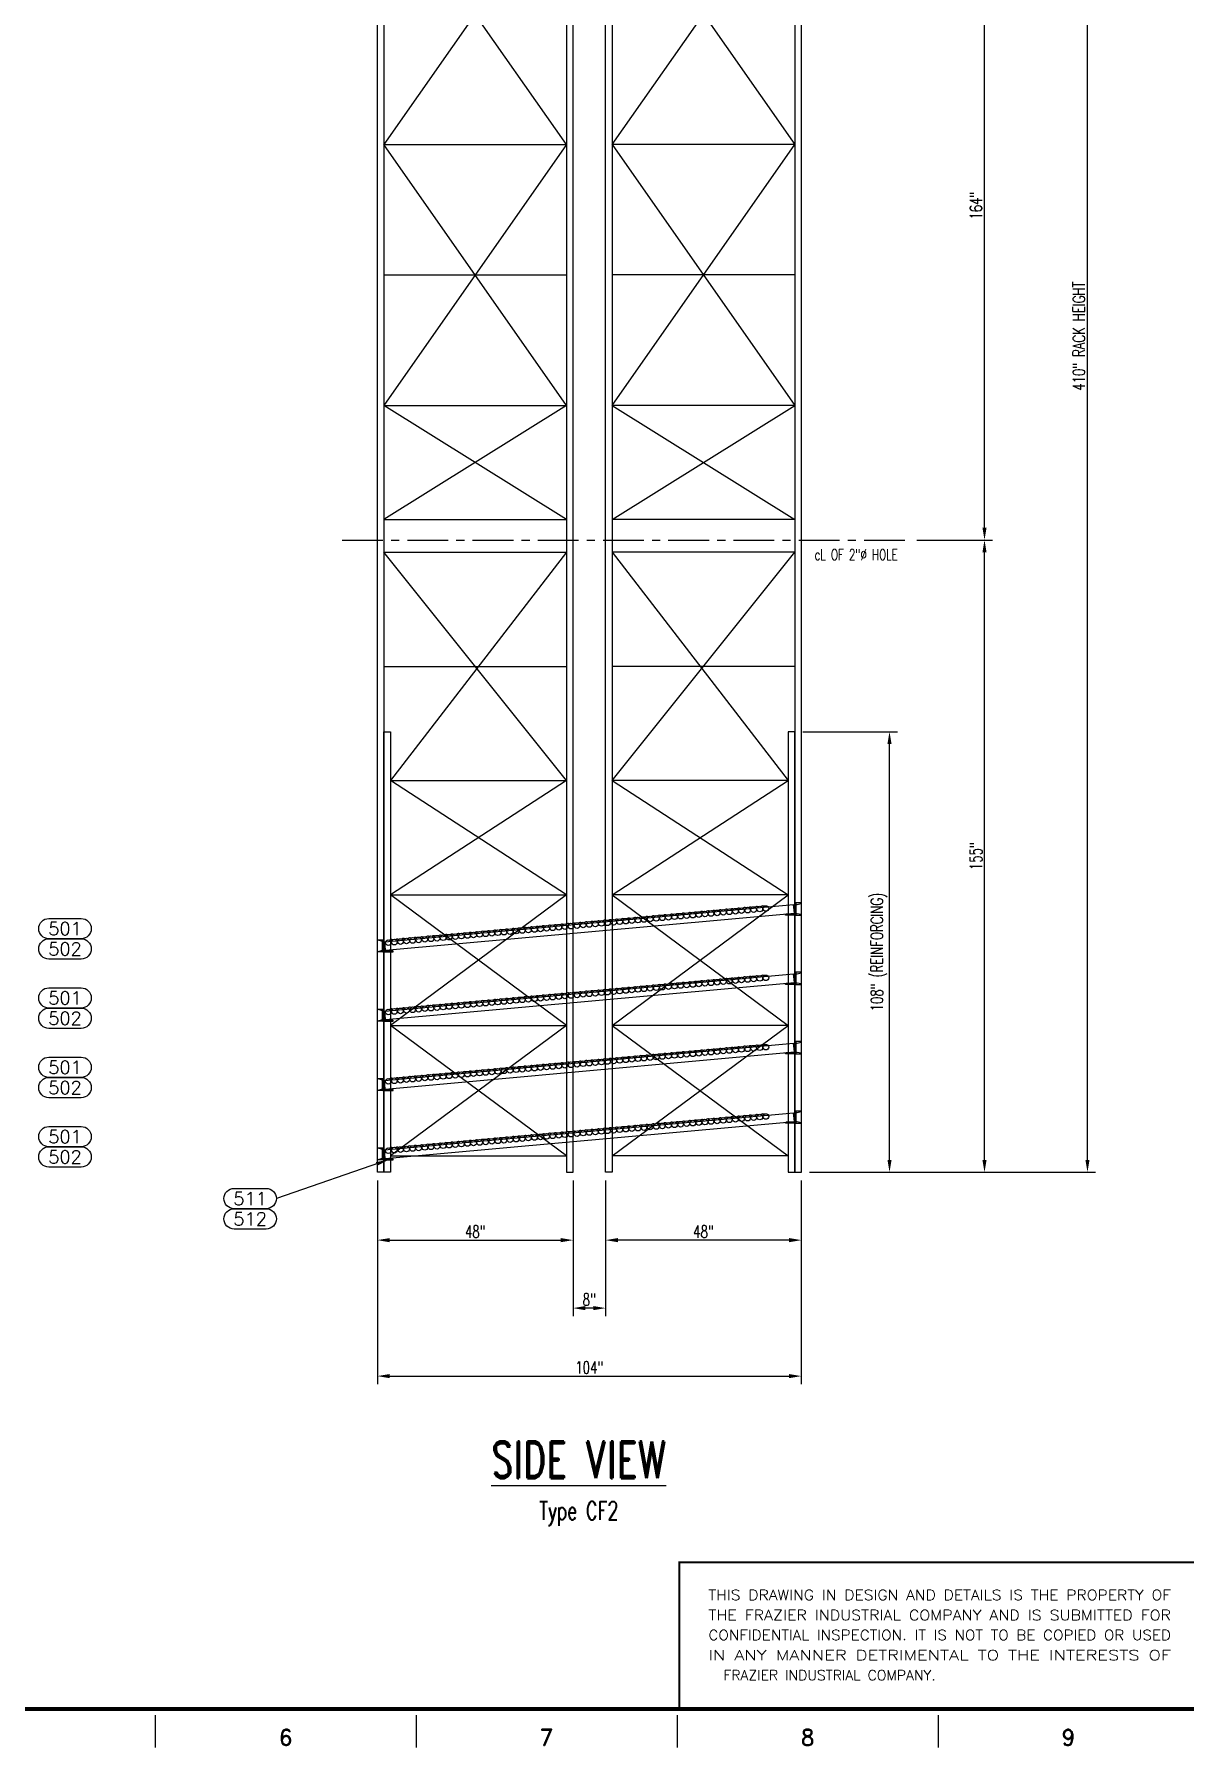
# Model space of a CAD drawing. Extents: x -805 to 239, y -158 to 536.
# Drawn here: x -504.5 to -222.3, y -141.1 to 279 of the extents above; entities that cross this region are included whole.
import ezdxf
from ezdxf.enums import TextEntityAlignment as Align

# ---------------------------------------------------------------- set-up
doc = ezdxf.new("R2010")
doc.units = 0
doc.header["$LTSCALE"] = 8
doc.header["$MEASUREMENT"] = 0
doc.linetypes.add('CENTER', pattern=[2, 1.25, -0.25, 0.25, -0.25])
doc.linetypes.add('HIDDEN2', pattern=[0.1875, 0.125, -0.0625])
doc.layers.get('0').update_dxf_attribs({"linetype": 'CONTINUOUS'})
doc.layers.get('DEFPOINTS').update_dxf_attribs({"linetype": 'CONTINUOUS'})
for name, color, linetype in [('BORD', 15, 'CONTINUOUS'), ('CENTERL', 135, 'CENTER'), ('DIM01', 2, 'CONTINUOUS'), ('FDIM', 2, 'CONTINUOUS'), ('OBJGREEN', 3, 'CONTINUOUS'), ('RACKDIM', 7, 'CONTINUOUS'), ('RACKLABEL', 7, 'CONTINUOUS'), ('RACKLOAD', 254, 'HIDDEN2'), ('RACKSHELF', 20, 'CONTINUOUS'), ('TEXTL', 3, 'CONTINUOUS')]:
    doc.layers.add(name, color=color, linetype=linetype)
doc.styles.add('2thirds', font='romans.shx', dxfattribs={"width": 0.7})
doc.styles.add('DCMARCH', font='stylu.ttf', dxfattribs={"width": 0.75, "oblique": 15})
doc.styles.add('ROMAND', font='ROMAND')
doc.styles.add('Romans', font='romans.shx')
doc.styles.add('SIMPLEX', font='SIMPLEX')
doc.styles.add('TXT06', font='ROMAND', dxfattribs={"bigfont": 'SPECIAL'})
doc.dimstyles.new('2tfrac16', dxfattribs={"dimscale": 32, "dimtxt": 0.0938, "dimasz": 0.0938, "dimexe": 0.0625, "dimexo": 0.0625, "dimgap": 0.01, "dimtad": 1, "dimdec": 4, "dimzin": 1, "dimdsep": 46, "dimlunit": 5, "dimtxsty": '2thirds', "dimcen": 0.0625, "dimclrd": 256, "dimclre": 256, "dimclrt": 256, "dimadec": 0, "dimazin": 0, "dimtfac": 0.75, "dimtdec": 4, "dimtmove": 0, "dimatfit": 0, "dimfxl": 0, "dimtvp": 0.75, "dimfrac": 2, "dimtolj": 1, "dimtzin": 0, "dimarcsym": 0})
doc.dimstyles.new('RSARCH32$2', dxfattribs={"dimscale": 32, "dimtxt": 0.0938, "dimasz": 0.0938, "dimexe": 0.0625, "dimexo": 0.0625, "dimgap": 0.01, "dimtad": 0, "dimtih": 1, "dimtoh": 1, "dimdec": 0, "dimzin": 1, "dimdsep": 46, "dimlunit": 4, "dimtxsty": 'Romans', "dimcen": 0.0625, "dimclrd": 256, "dimclre": 256, "dimclrt": 256, "dimadec": 0, "dimazin": 0, "dimtfac": 0.75, "dimtdec": 4, "dimtmove": 0, "dimatfit": 0, "dimfxl": 0, "dimtvp": 0.75, "dimfrac": 2, "dimtolj": 1, "dimtzin": 0, "dimarcsym": 0})

# ---------------------------------------------------------------- blocks, each defined once
blk = doc.blocks.new('sbord_d')
at = {"layer": 'BORD'}
for p, q in [((10, -0.062), (10, -0.312)), ((12, -0.062), (12, -0.312)), ((14, -0.062), (14, -0.312)), ((16, -0.062), (16, -0.312))]:
    blk.add_line(p, q, dxfattribs=at)
at = {"layer": 'BORD', "const_width": 0.0313}
blk.add_lwpolyline([(-0.016, -0.016), (32.016, -0.016), (32.016, 20.016), (-0.016, 20.016)], close=True, dxfattribs=at)
at = {"layer": 'BORD', "const_width": 0.0156}
blk.add_lwpolyline([(18.016, 1.109), (14.016, 1.109), (14.016, -0.016)], dxfattribs=at)
at = {"layer": 'BORD', "style": 'SIMPLEX'}
for s, width, p, p2 in [('THIS DRAWING IN DESIGN AND DETAILS IS THE PROPERTY OF', 0.958828, (14.24, 0.819), (17.786, 0.819)), ('THE FRAZIER INDUSTRIAL COMPANY AND IS SUBMITTED FOR', 0.982552, (14.24, 0.665), (17.786, 0.665)), ('CONFIDENTIAL INSPECTION. IT IS NOT TO BE COPIED OR USED', 0.947391, (14.24, 0.512), (17.786, 0.512)), ('IN ANY MANNER DETRIMENTAL TO THE INTERESTS OF', 1.101821, (14.24, 0.358), (17.786, 0.358))]:
    blk.add_text(s, height=0.07812, dxfattribs=dict(at, width=width)).set_placement(p, p2, align=Align.FIT)
blk.add_text('FRAZIER INDUSTRIAL COMPANY.', height=0.07812, dxfattribs=at).set_placement((15.169, 0.204), align=Align.CENTER)
at = {"layer": 'BORD', "style": 'ROMAND'}
for s, p in [('6', (11, -0.234)), ('7', (13, -0.234)), ('8', (15, -0.234)), ('9', (17, -0.234))]:
    blk.add_text(s, height=0.125, dxfattribs=at).set_placement(p, align=Align.MIDDLE)
at = {"layer": 'TEXTL', "flags": 8}
for tag, height, style, p in [('TITLE1', 0.156, 'SIMPLEX', (30.266, 2.776)), ('TITLE2', 0.156, 'SIMPLEX', (30.266, 2.443)), ('CHK', 0.0938, 'SIMPLEX', (29.828, 0.883)), ('APP', 0.0938, 'SIMPLEX', (30.703, 0.883)), ('JOB#', 0.125, 'ROMAND', (30.12, 0.133)), ('SHT', 0.125, 'ROMAND', (31.193, 0.133)), ('REV', 0.125, 'ROMAND', (31.789, 0.133))]:
    blk.add_attdef(tag, text='', height=height, dxfattribs=dict(at, style=style)).set_placement(p, align=Align.MIDDLE)
at = {"layer": 'TEXTL', "style": 'SIMPLEX', "flags": 8}
for tag, height, p in [('CUSTOMER', 0.156, (30.266, 1.697)), ('LOCATION', 0.125, (30.266, 1.364)), ('REVC', 0.0781, (20.259, 0.945)), ('CCHK', 0.0781, (27.255, 0.943)), ('REVB', 0.0781, (20.259, 0.695)), ('BCHK', 0.0781, (27.255, 0.683)), ('REVA', 0.0781, (20.259, 0.445)), ('ACHK', 0.0781, (27.255, 0.443))]:
    blk.add_attdef(tag, text='', height=height, dxfattribs=at).set_placement(p, align=Align.CENTER)
at = {"layer": 'TEXTL', "flags": 8}
for tag, p, height, style in [('REVCDESC', (20.625, 0.943), 0.0781, 'SIMPLEX'), ('REVBDESC', (20.625, 0.683), 0.0781, 'SIMPLEX'), ('REVADESC', (20.625, 0.443), 0.0781, 'SIMPLEX'), ('DWG#', (30.055, -0.566), 0.0938, 'ROMAND')]:
    blk.add_attdef(tag, p, '', height=height, dxfattribs=dict(at, style=style))
at = {"layer": 'TEXTL', "style": 'DCMARCH', "oblique": 15, "width": 0.75, "flags": 8}
for tag, p in [('CBY', (26.755, 0.943)), ('BBY', (26.755, 0.683)), ('ABY', (26.755, 0.443))]:
    blk.add_attdef(tag, text='', height=0.0781, dxfattribs=at).set_placement(p, align=Align.CENTER)
at = {"layer": 'TEXTL', "style": 'SIMPLEX', "flags": 8}
for tag, height, width, p, p2 in [('CAPP', 0.0781, 1.292308, (27.588, 0.944), (27.963, 0.944)), ('CDT', 0.0781, 1.866, (28.071, 0.943), (28.46, 0.943)), ('SCALE', 0.0938, 1.702732, (31.234, 0.837), (31.941, 0.837)), ('BAPP', 0.0781, 1.292308, (27.588, 0.683), (27.963, 0.683)), ('BDT', 0.0781, 1.866, (28.071, 0.683), (28.46, 0.683)), ('DATE', 0.0938, 2.134634, (28.609, 0.462), (29.315, 0.462)), ('CHKDT', 0.0938, 1.555556, (29.484, 0.462), (30.172, 0.462)), ('APPDT', 0.0938, 1.555556, (30.359, 0.462), (31.047, 0.462)), ('PLOT#', 0.0938, 8.555556, (31.234, 0.462), (31.922, 0.462)), ('AAPP', 0.0781, 1.275949, (27.588, 0.443), (27.963, 0.443)), ('ADT', 0.0781, 1.833263, (28.071, 0.443), (28.46, 0.443))]:
    blk.add_attdef(tag, text='', height=height, dxfattribs=dict(at, width=width)).set_placement(p, p2, align=Align.FIT)
at = {"layer": 'TEXTL', "style": 'DCMARCH', "oblique": 15, "width": 0.75, "flags": 8}
blk.add_attdef('DRBY', (28.593, 0.821), '', height=0.125, dxfattribs=at)
blk = doc.blocks.new('C3X3_5')
blk.add_lwpolyline([(0.12, 0.62), (0.12, 2.38, -0.351655), (0.35, 2.65), (1.3, 2.86, 0.351655), (1.37, 2.95), (1.37, 3), (0.06, 3, 0.414214), (0, 2.94), (0, 0.06, 0.414214), (0.06, 0), (1.37, 0), (1.37, 0.05, 0.351655), (1.3, 0.14), (0.35, 0.35, -0.351655)], format="xyb", close=True)
blk = doc.blocks.new('*D75')
at = {"layer": 'DEFPOINTS', "color": 0}
for p in [(-372.33, -0.88), (-364.33, -0.88), (-372.33, -33.33)]:
    blk.add_point(p, dxfattribs=at)
at = {"layer": 'RACKDIM', "lineweight": -2}
for p, q in [((-372.33, -2.88), (-372.33, -35.33)), ((-364.33, -2.88), (-364.33, -35.33)), ((-367.33, -33.33), (-369.32, -33.33))]:
    blk.add_line(p, q, dxfattribs=at)
at = {"layer": 'RACKDIM'}
for points in [[(-369.32, -32.83), (-369.32, -33.83), (-372.33, -33.33)], [(-367.33, -32.83), (-367.33, -33.83), (-364.33, -33.33)]]:
    blk.add_solid(points, dxfattribs=at)
at = {"layer": 'RACKDIM', "insert": (-368.33, -31.22), "char_height": 3.002, "attachment_point": 5, "style": '2thirds'}
blk.add_mtext('\\A1;8"', dxfattribs=at)
blk = doc.blocks.new('*D74')
at = {"layer": 'DEFPOINTS', "color": 0}
for p in [(-420.33, -0.88), (-316.33, -0.88), (-316.33, -50)]:
    blk.add_point(p, dxfattribs=at)
at = {"layer": 'RACKDIM', "lineweight": -2}
for p, q in [((-420.33, -2.88), (-420.33, -52)), ((-316.33, -2.88), (-316.33, -52)), ((-417.32, -50), (-319.33, -50))]:
    blk.add_line(p, q, dxfattribs=at)
at = {"layer": 'RACKDIM'}
for points in [[(-417.32, -49.5), (-417.32, -50.5), (-420.33, -50)], [(-319.33, -49.5), (-319.33, -50.5), (-316.33, -50)]]:
    blk.add_solid(points, dxfattribs=at)
at = {"layer": 'RACKDIM', "insert": (-368.33, -47.89), "char_height": 3.002, "attachment_point": 5, "style": '2thirds'}
blk.add_mtext('\\A1;104"', dxfattribs=at)
blk = doc.blocks.new('*D73')
at = {"layer": 'DEFPOINTS', "color": 0}
for p in [(-420.33, 0), (-372.33, 0), (-372.33, -16.66)]:
    blk.add_point(p, dxfattribs=at)
at = {"layer": 'RACKDIM', "lineweight": -2}
for p, q in [((-420.33, -2), (-420.33, -18.66)), ((-372.33, -2), (-372.33, -18.66)), ((-417.32, -16.66), (-375.33, -16.66))]:
    blk.add_line(p, q, dxfattribs=at)
at = {"layer": 'RACKDIM'}
for points in [[(-417.32, -16.16), (-417.32, -17.17), (-420.33, -16.66)], [(-375.33, -16.16), (-375.33, -17.17), (-372.33, -16.66)]]:
    blk.add_solid(points, dxfattribs=at)
at = {"layer": 'RACKDIM', "insert": (-396.33, -14.56), "char_height": 3.002, "attachment_point": 5, "style": '2thirds'}
blk.add_mtext('\\A1;48"', dxfattribs=at)
blk = doc.blocks.new('UPRT-48-410')
for p, q in [((-1.625, 404), (-46.375, 404)), ((-46.375, 404), (-1.625, 324)), ((-46.375, 324), (-1.625, 404)), ((-1.625, 364), (-46.375, 364)), ((-1.625, 324), (-46.375, 324)), ((-1.625, 316), (-46.375, 316)), ((-46.375, 316), (-1.625, 252)), ((-46.375, 252), (-1.625, 316)), ((-1.625, 284), (-46.375, 284)), ((-46.375, 188), (-1.625, 252)), ((-46.375, 252), (-1.625, 188)), ((-1.625, 252), (-46.375, 252)), ((-1.625, 220), (-46.375, 220)), ((-1.625, 188), (-46.375, 188)), ((-46.375, 160), (-1.625, 188)), ((-46.375, 188), (-1.625, 160)), ((-1.625, 160), (-46.375, 160)), ((-46.375, 96), (-1.625, 152)), ((-46.375, 152), (-3.25, 96)), ((-1.625, 152), (-46.375, 152)), ((-1.625, 124), (-46.375, 124)), ((-3.25, 96), (-46.375, 96)), ((-46.375, 96), (-3.25, 68)), ((-46.375, 68), (-3.25, 96)), ((-46.375, 36), (-3.25, 68)), ((-46.375, 68), (-3.25, 36)), ((-3.25, 68), (-46.375, 68)), ((-3.25, 36), (-46.375, 36)), ((-46.375, 36), (-3.25, 4)), ((-46.375, 4), (-3.25, 36)), ((-3.25, 4), (-46.375, 4))]:
    blk.add_line(p, q)
for points in [[(-46.375, 0), (-48, 0), (-48, 410), (-46.375, 410)], [(-1.625, 0), (0, 0), (0, 410), (-1.625, 410)], [(-3.25, 0), (-1.625, 0), (-1.625, 108), (-3.25, 108)]]:
    blk.add_lwpolyline(points, close=True)
blk = doc.blocks.new('*D72')
at = {"layer": 'DEFPOINTS', "color": 0}
for p in [(-364.33, 0), (-316.33, 0), (-364.33, -16.66)]:
    blk.add_point(p, dxfattribs=at)
at = {"layer": 'RACKDIM', "lineweight": -2}
for p, q in [((-364.33, -2), (-364.33, -18.66)), ((-316.33, -2), (-316.33, -18.66)), ((-319.33, -16.66), (-361.32, -16.66))]:
    blk.add_line(p, q, dxfattribs=at)
at = {"layer": 'RACKDIM'}
for points in [[(-361.32, -16.16), (-361.32, -17.17), (-364.33, -16.66)], [(-319.33, -16.16), (-319.33, -17.17), (-316.33, -16.66)]]:
    blk.add_solid(points, dxfattribs=at)
at = {"layer": 'RACKDIM', "insert": (-340.33, -14.56), "char_height": 3.002, "attachment_point": 5, "style": '2thirds'}
blk.add_mtext('\\A1;48"', dxfattribs=at)
blk = doc.blocks.new('*D71')
at = {"layer": 'DEFPOINTS', "color": 0}
for p in [(-316.33, 410), (-246.14, 410), (-316.33, 0)]:
    blk.add_point(p, dxfattribs=at)
at = {"layer": 'RACKDIM', "lineweight": -2}
for p, q in [((-314.33, 410), (-244.14, 410)), ((-246.14, 3), (-246.14, 407)), ((-314.33, 0), (-244.14, 0))]:
    blk.add_line(p, q, dxfattribs=at)
at = {"layer": 'RACKDIM'}
for points in [[(-246.64, 407), (-245.64, 407), (-246.14, 410)], [(-246.64, 3), (-245.64, 3), (-246.14, 0)]]:
    blk.add_solid(points, dxfattribs=at)
at = {"layer": 'RACKDIM', "insert": (-248.25, 205), "char_height": 3.0016, "attachment_point": 5, "rotation": 90, "style": '2thirds'}
blk.add_mtext('\\A1;410" RACK HEIGHT ', dxfattribs=at)
blk = doc.blocks.new('*D70')
at = {"layer": 'DEFPOINTS', "color": 0}
for p in [(-317.95, 108), (-294.7, 108), (-316.33, 0)]:
    blk.add_point(p, dxfattribs=at)
at = {"layer": 'RACKDIM', "lineweight": -2}
for p, q in [((-315.95, 108), (-292.7, 108)), ((-294.7, 3), (-294.7, 105)), ((-314.33, 0), (-292.7, 0))]:
    blk.add_line(p, q, dxfattribs=at)
at = {"layer": 'RACKDIM'}
for points in [[(-295.2, 105), (-294.2, 105), (-294.7, 108)], [(-295.2, 3), (-294.2, 3), (-294.7, 0)]]:
    blk.add_solid(points, dxfattribs=at)
at = {"layer": 'RACKDIM', "insert": (-297.3, 54), "char_height": 3.0016, "attachment_point": 5, "rotation": 90, "style": '2thirds'}
blk.add_mtext('\\A1;108" (REINFORCING) ', dxfattribs=at)
blk = doc.blocks.new('*D69')
at = {"layer": 'DEFPOINTS', "color": 0}
for p in [(-290.01, 155), (-271.4, 155), (-292.23, 0)]:
    blk.add_point(p, dxfattribs=at)
at = {"layer": 'RACKDIM', "lineweight": -2}
for p, q in [((-288.01, 155), (-269.4, 155)), ((-271.4, 3), (-271.4, 152)), ((-290.23, 0), (-269.4, 0))]:
    blk.add_line(p, q, dxfattribs=at)
at = {"layer": 'RACKDIM'}
for points in [[(-271.9, 152), (-270.9, 152), (-271.4, 155)], [(-271.9, 3), (-270.9, 3), (-271.4, 0)]]:
    blk.add_solid(points, dxfattribs=at)
at = {"layer": 'RACKDIM', "insert": (-273.51, 77.5), "char_height": 3.002, "attachment_point": 5, "rotation": 90, "style": '2thirds'}
blk.add_mtext('\\A1;155"', dxfattribs=at)
blk = doc.blocks.new('*D68')
at = {"layer": 'DEFPOINTS', "color": 0}
for p in [(-290.01, 319), (-271.4, 319), (-290.01, 155)]:
    blk.add_point(p, dxfattribs=at)
at = {"layer": 'RACKDIM', "lineweight": -2}
for p, q in [((-288.01, 319), (-269.4, 319)), ((-271.4, 158), (-271.4, 316)), ((-288.01, 155), (-269.4, 155))]:
    blk.add_line(p, q, dxfattribs=at)
at = {"layer": 'RACKDIM'}
for points in [[(-271.9, 316), (-270.9, 316), (-271.4, 319)], [(-271.9, 158), (-270.9, 158), (-271.4, 155)]]:
    blk.add_solid(points, dxfattribs=at)
at = {"layer": 'RACKDIM', "insert": (-273.51, 237), "char_height": 3.002, "attachment_point": 5, "rotation": 90, "style": '2thirds'}
blk.add_mtext('\\A1;164"', dxfattribs=at)

msp = doc.modelspace()

# ---------------------------------------------------------------- linework, layer by layer
at = {"layer": 'CENTERL'}
msp.add_line((-428.95703, 154.99991), (-290.0104, 154.99991), dxfattribs=at)
at = {"layer": 'DIM01'}
for p, q in [((-320.20133, 63.00276), (-320.20133, 63.14049)), ((-318.0636, 63.25276), (-320.08906, 63.25276)), ((-317.95133, 65.89049), (-317.95133, 63.36503)), ((-317.70133, 66.00276), (-317.83906, 66.00276)), ((-317.70133, 66.00276), (-317.70133, 63.00276)), ((-317.70133, 63.00276), (-320.20133, 63.00276)), ((-418.95133, 56.99894), (-418.95133, 53.99894)), ((-418.95133, 56.99894), (-418.8136, 56.99894)), ((-418.70133, 56.88666), (-418.70133, 54.36121)), ((-418.95133, 53.99894), (-416.45133, 53.99894)), ((-418.58906, 54.24894), (-416.5636, 54.24894)), ((-416.45133, 53.99894), (-416.45133, 54.13666)), ((-318.0636, 46.25276), (-320.08906, 46.25276)), ((-317.95133, 48.89049), (-317.95133, 46.36503)), ((-317.70133, 49.00276), (-317.83906, 49.00276)), ((-317.70133, 49.00276), (-317.70133, 46.00276)), ((-320.20133, 46.00276), (-320.20133, 46.14049)), ((-317.70133, 46.00276), (-320.20133, 46.00276)), ((-418.95133, 39.99894), (-418.8136, 39.99894)), ((-418.95133, 39.99894), (-418.95133, 36.99894)), ((-418.70133, 39.88666), (-418.70133, 37.36121)), ((-418.95133, 36.99894), (-416.45133, 36.99894)), ((-418.58906, 37.24894), (-416.5636, 37.24894)), ((-416.45133, 36.99894), (-416.45133, 37.13666)), ((-317.95133, 31.89049), (-317.95133, 29.36503)), ((-317.70133, 32.00276), (-317.83906, 32.00276)), ((-317.70133, 32.00276), (-317.70133, 29.00276)), ((-320.20133, 29.00276), (-320.20133, 29.14049)), ((-317.70133, 29.00276), (-320.20133, 29.00276)), ((-318.0636, 29.25276), (-320.08906, 29.25276)), ((-418.95133, 22.99894), (-418.95133, 19.99894)), ((-418.95133, 22.99894), (-418.8136, 22.99894)), ((-418.70133, 22.88666), (-418.70133, 20.36121)), ((-418.95133, 19.99894), (-416.45133, 19.99894)), ((-418.58906, 20.24894), (-416.5636, 20.24894)), ((-416.45133, 19.99894), (-416.45133, 20.13666)), ((-317.95133, 14.8839), (-317.95133, 12.35844)), ((-317.70133, 14.99617), (-317.83906, 14.99617)), ((-317.70133, 14.99617), (-317.70133, 11.99617)), ((-320.20133, 11.99617), (-320.20133, 12.1339)), ((-317.70133, 11.99617), (-320.20133, 11.99617)), ((-318.0636, 12.24617), (-320.08906, 12.24617)), ((-418.95133, 5.99235), (-418.95133, 2.99235)), ((-418.95133, 5.99235), (-418.8136, 5.99235)), ((-418.70133, 5.88007), (-418.70133, 3.35462)), ((-418.95133, 2.99235), (-416.45133, 2.99235)), ((-418.58906, 3.24235), (-416.5636, 3.24235)), ((-416.45133, 2.99235), (-416.45133, 3.13007))]:
    msp.add_line(p, q, dxfattribs=at)
for centre, start, end in [((-320.08906, 63.14049), 90, 180), ((-318.0636, 63.36503), 270, 0), ((-317.83906, 65.89049), 90, 180), ((-418.8136, 56.88666), 0, 90), ((-418.58906, 54.36121), 180, 270), ((-416.5636, 54.13666), 0, 90), ((-320.08906, 46.14049), 90, 180), ((-318.0636, 46.36503), 270, 0), ((-317.83906, 48.89049), 90, 180), ((-418.8136, 39.88666), 0, 90), ((-418.58906, 37.36121), 180, 270), ((-416.5636, 37.13666), 0, 90), ((-317.83906, 31.89049), 90, 180), ((-320.08906, 29.14049), 90, 180), ((-318.0636, 29.36503), 270, 0), ((-418.8136, 22.88666), 0, 90), ((-418.58906, 20.36121), 180, 270), ((-416.5636, 20.13666), 0, 90), ((-317.83906, 14.8839), 90, 180), ((-320.08906, 12.1339), 90, 180), ((-318.0636, 12.35844), 270, 0), ((-418.8136, 5.88007), 0, 90), ((-418.58906, 3.35462), 180, 270), ((-416.5636, 3.13007), 0, 90)]:
    msp.add_arc(centre, 0.11227, start, end, dxfattribs=at)
at = {"layer": 'FDIM'}
for points in [[(-500.8853, 57.22591, -1), (-500.8853, 62.20951), (-493.0083, 62.20951, -1), (-493.0083, 57.22591)], [(-500.8853, 52.24231, -1), (-500.8853, 57.22591), (-493.0083, 57.22591, -1), (-493.0083, 52.24231)], [(-500.88536, 40.22584, -1), (-500.88536, 45.20944), (-493.00836, 45.20944, -1), (-493.00836, 40.22584)], [(-500.88536, 35.24225, -1), (-500.88536, 40.22584), (-493.00836, 40.22584, -1), (-493.00836, 35.24225)], [(-500.88542, 23.226, -1), (-500.88542, 28.2096), (-493.00843, 28.2096, -1), (-493.00843, 23.226)], [(-500.88542, 18.2424, -1), (-500.88542, 23.226), (-493.00843, 23.226, -1), (-493.00843, 18.2424)], [(-500.8853, 6.22591, -1), (-500.8853, 11.20951), (-493.0083, 11.20951, -1), (-493.0083, 6.22591)], [(-500.8853, 1.24231, -1), (-500.8853, 6.22591), (-493.0083, 6.22591, -1), (-493.0083, 1.24231)], [(-455.47397, -8.96152, -1), (-455.47397, -3.97792), (-447.59697, -3.97792, -1), (-447.59697, -8.96152)], [(-455.47397, -13.94512, -1), (-455.47397, -8.96152), (-447.59697, -8.96152, -1), (-447.59697, -13.94512)]]:
    msp.add_lwpolyline(points, format="xyb", close=True, dxfattribs=at)
at = {"layer": 'RACKSHELF'}
for p, q in [((-418.48912, 56.51193), (-318.23728, 65.59272)), ((-418.29775, 54.39914), (-318.04492, 63.46901)), ((-318.04492, 63.46901), (-318.23728, 65.59272)), ((-418.29775, 54.39914), (-418.48912, 56.51193)), ((-418.48912, 39.51193), (-318.23728, 48.59272)), ((-418.29775, 37.39914), (-318.04492, 46.46901)), ((-318.04492, 46.46901), (-318.23728, 48.59272)), ((-418.29775, 37.39914), (-418.48912, 39.51193)), ((-418.59299, 22.50252), (-318.23728, 31.59272)), ((-418.40161, 20.38974), (-318.04492, 29.46901)), ((-318.04492, 29.46901), (-318.23728, 31.59272)), ((-418.40161, 20.38974), (-418.59299, 22.50252)), ((-418.58456, 5.4967), (-318.23728, 14.58613)), ((-318.04492, 12.46243), (-318.23728, 14.58613)), ((-418.39318, 3.38391), (-318.04492, 12.46243)), ((-418.39318, 3.38391), (-418.58456, 5.4967))]:
    msp.add_line(p, q, dxfattribs=at)
for centre in [(-350.42113, 62.35984), (-348.92723, 62.49499), (-347.43333, 62.63015), (-345.93943, 62.7653), (-344.44554, 62.90045), (-342.95164, 63.0356), (-341.45774, 63.17076), (-339.96384, 63.30591), (-338.46994, 63.44106), (-336.97604, 63.57622), (-335.48214, 63.71137), (-333.98824, 63.84652), (-332.49435, 63.98168), (-331.00045, 64.11683), (-329.50655, 64.25198), (-328.01265, 64.38714), (-326.51875, 64.52229), (-325.02485, 64.65744), (-396.73199, 58.17009), (-395.2381, 58.30525), (-393.7442, 58.4404), (-392.2503, 58.57555), (-390.7564, 58.71071), (-389.2625, 58.84586), (-387.7686, 58.98101), (-386.2747, 59.11617), (-384.7808, 59.25132), (-383.2869, 59.38647), (-381.79301, 59.52162), (-380.29911, 59.65678), (-378.80521, 59.79193), (-377.31131, 59.92708), (-375.81741, 60.06224), (-374.32351, 60.19739), (-372.82961, 60.33254), (-371.33571, 60.4677), (-369.84182, 60.60285), (-368.34792, 60.738), (-366.85402, 60.87316), (-365.36012, 61.00831), (-363.86622, 61.14346), (-362.37232, 61.27861), (-360.87842, 61.41377), (-359.38452, 61.54892), (-357.89063, 61.68407), (-356.39673, 61.81923), (-354.90283, 61.95438), (-353.40893, 62.08953), (-351.91503, 62.22469), (-417.64658, 56.27795), (-416.15268, 56.4131), (-414.65878, 56.54826), (-413.16488, 56.68341), (-411.67098, 56.81856), (-410.17708, 56.95372), (-408.68318, 57.08887), (-407.18929, 57.22402), (-405.69539, 57.35918), (-404.20149, 57.49433), (-402.70759, 57.62948), (-401.21369, 57.76463), (-399.71979, 57.89979), (-398.22589, 58.03494), (-347.43333, 45.63015), (-345.93943, 45.7653), (-344.44554, 45.90045), (-342.95164, 46.0356), (-341.45774, 46.17076), (-339.96384, 46.30591), (-338.46994, 46.44106), (-336.97604, 46.57622), (-335.48214, 46.71137), (-333.98824, 46.84652), (-332.49435, 46.98168), (-331.00045, 47.11683), (-329.50655, 47.25198), (-328.01265, 47.38714), (-326.51875, 47.52229), (-325.02485, 47.65744), (-393.7442, 41.4404), (-392.2503, 41.57555), (-390.7564, 41.71071), (-389.2625, 41.84586), (-387.7686, 41.98101), (-386.2747, 42.11617), (-384.7808, 42.25132), (-383.2869, 42.38647), (-381.79301, 42.52162), (-380.29911, 42.65678), (-378.80521, 42.79193), (-377.31131, 42.92708), (-375.81741, 43.06224), (-374.32351, 43.19739), (-372.82961, 43.33254), (-371.33571, 43.4677), (-369.84182, 43.60285), (-368.34792, 43.738), (-366.85402, 43.87316), (-365.36012, 44.00831), (-363.86622, 44.14346), (-362.37232, 44.27861), (-360.87842, 44.41377), (-359.38452, 44.54892), (-357.89063, 44.68407), (-356.39673, 44.81923), (-354.90283, 44.95438), (-353.40893, 45.08953), (-351.91503, 45.22469), (-350.42113, 45.35984), (-348.92723, 45.49499), (-417.64658, 39.27795), (-416.15268, 39.4131), (-414.65878, 39.54826), (-413.16488, 39.68341), (-411.67098, 39.81856), (-410.17708, 39.95372), (-408.68318, 40.08887), (-407.18929, 40.22402), (-405.69539, 40.35918), (-404.20149, 40.49433), (-402.70759, 40.62948), (-401.21369, 40.76463), (-399.71979, 40.89979), (-398.22589, 41.03494), (-396.73199, 41.17009), (-395.2381, 41.30525), (-345.93943, 28.7653), (-344.44554, 28.90045), (-342.95164, 29.0356), (-341.45774, 29.17076), (-339.96384, 29.30591), (-338.46994, 29.44106), (-336.97604, 29.57622), (-335.48214, 29.71137), (-333.98824, 29.84652), (-332.49435, 29.98168), (-331.00045, 30.11683), (-329.50655, 30.25198), (-328.01265, 30.38714), (-326.51875, 30.52229), (-325.02485, 30.65744), (-392.2503, 24.57555), (-390.7564, 24.71071), (-389.2625, 24.84586), (-387.7686, 24.98101), (-386.2747, 25.11617), (-384.7808, 25.25132), (-383.2869, 25.38647), (-381.79301, 25.52162), (-380.29911, 25.65678), (-378.80521, 25.79193), (-377.31131, 25.92708), (-375.81741, 26.06224), (-374.32351, 26.19739), (-372.82961, 26.33254), (-371.33571, 26.4677), (-369.84182, 26.60285), (-368.34792, 26.738), (-366.85402, 26.87316), (-365.36012, 27.00831), (-363.86622, 27.14346), (-362.37232, 27.27861), (-360.87842, 27.41377), (-359.38452, 27.54892), (-357.89063, 27.68407), (-356.39673, 27.81923), (-354.90283, 27.95438), (-353.40893, 28.08953), (-351.91503, 28.22469), (-350.42113, 28.35984), (-348.92723, 28.49499), (-347.43333, 28.63015), (-417.64658, 22.27795), (-416.15268, 22.4131), (-414.65878, 22.54826), (-413.16488, 22.68341), (-411.67098, 22.81856), (-410.17708, 22.95372), (-408.68318, 23.08887), (-407.18929, 23.22402), (-405.69539, 23.35918), (-404.20149, 23.49433), (-402.70759, 23.62948), (-401.21369, 23.76463), (-399.71979, 23.89979), (-398.22589, 24.03494), (-396.73199, 24.17009), (-395.2381, 24.30525), (-393.7442, 24.4404), (-342.95164, 12.02902), (-341.45774, 12.16417), (-339.96384, 12.29932), (-338.46994, 12.43448), (-336.97604, 12.56963), (-335.48214, 12.70478), (-333.98824, 12.83993), (-332.49435, 12.97509), (-331.00045, 13.11024), (-329.50655, 13.24539), (-328.01265, 13.38055), (-326.51875, 13.5157), (-325.02485, 13.65085), (-389.2625, 7.83927), (-387.7686, 7.97442), (-386.2747, 8.10958), (-384.7808, 8.24473), (-383.2869, 8.37988), (-381.79301, 8.51504), (-380.29911, 8.65019), (-378.80521, 8.78534), (-377.31131, 8.9205), (-375.81741, 9.05565), (-374.32351, 9.1908), (-372.82961, 9.32595), (-371.33571, 9.46111), (-369.84182, 9.59626), (-368.34792, 9.73141), (-366.85402, 9.86657), (-365.36012, 10.00172), (-363.86622, 10.13687), (-362.37232, 10.27203), (-360.87842, 10.40718), (-359.38452, 10.54233), (-357.89063, 10.67749), (-356.39673, 10.81264), (-354.90283, 10.94779), (-353.40893, 11.08294), (-351.91503, 11.2181), (-350.42113, 11.35325), (-348.92723, 11.4884), (-347.43333, 11.62356), (-345.93943, 11.75871), (-344.44554, 11.89386), (-417.64658, 5.27136), (-416.15268, 5.40652), (-414.65878, 5.54167), (-413.16488, 5.67682), (-411.67098, 5.81197), (-410.17708, 5.94713), (-408.68318, 6.08228), (-407.18929, 6.21743), (-405.69539, 6.35259), (-404.20149, 6.48774), (-402.70759, 6.62289), (-401.21369, 6.75805), (-399.71979, 6.8932), (-398.22589, 7.02835), (-396.73199, 7.16351), (-395.2381, 7.29866), (-393.7442, 7.43381), (-392.2503, 7.56896), (-390.7564, 7.70412)]:
    msp.add_circle(centre, 0.6875, dxfattribs=at)
for centre in [(-349.67418, 62.42742), (-348.18028, 62.56257), (-346.68638, 62.69772), (-345.19249, 62.83287), (-343.69859, 62.96803), (-342.20469, 63.10318), (-340.71079, 63.23833), (-339.21689, 63.37349), (-337.72299, 63.50864), (-336.22909, 63.64379), (-334.73519, 63.77895), (-333.24129, 63.9141), (-331.7474, 64.04925), (-330.2535, 64.18441), (-328.7596, 64.31956), (-327.2657, 64.45471), (-325.7718, 64.58986), (-395.98504, 58.23767), (-394.49115, 58.37282), (-392.99725, 58.50798), (-391.50335, 58.64313), (-390.00945, 58.77828), (-388.51555, 58.91344), (-387.02165, 59.04859), (-385.52775, 59.18374), (-384.03385, 59.3189), (-382.53996, 59.45405), (-381.04606, 59.5892), (-379.55216, 59.72435), (-378.05826, 59.85951), (-376.56436, 59.99466), (-375.07046, 60.12981), (-373.57656, 60.26497), (-372.08266, 60.40012), (-370.58877, 60.53527), (-369.09487, 60.67043), (-367.60097, 60.80558), (-366.10707, 60.94073), (-364.61317, 61.07589), (-363.11927, 61.21104), (-361.62537, 61.34619), (-360.13147, 61.48134), (-358.63757, 61.6165), (-357.14368, 61.75165), (-355.64978, 61.8868), (-354.15588, 62.02196), (-352.66198, 62.15711), (-351.16808, 62.29226), (-416.89963, 56.34553), (-415.40573, 56.48068), (-413.91183, 56.61583), (-412.41793, 56.75099), (-410.92403, 56.88614), (-409.43013, 57.02129), (-407.93624, 57.15645), (-406.44234, 57.2916), (-404.94844, 57.42675), (-403.45454, 57.56191), (-401.96064, 57.69706), (-400.46674, 57.83221), (-398.97284, 57.96736), (-397.47894, 58.10252), (-348.18028, 45.56257), (-346.68638, 45.69772), (-345.19249, 45.83287), (-343.69859, 45.96803), (-342.20469, 46.10318), (-340.71079, 46.23833), (-339.21689, 46.37349), (-337.72299, 46.50864), (-336.22909, 46.64379), (-334.73519, 46.77895), (-333.24129, 46.9141), (-331.7474, 47.04925), (-330.2535, 47.18441), (-328.7596, 47.31956), (-327.2657, 47.45471), (-325.7718, 47.58986), (-394.49115, 41.37282), (-392.99725, 41.50798), (-391.50335, 41.64313), (-390.00945, 41.77828), (-388.51555, 41.91344), (-387.02165, 42.04859), (-385.52775, 42.18374), (-384.03385, 42.3189), (-382.53996, 42.45405), (-381.04606, 42.5892), (-379.55216, 42.72435), (-378.05826, 42.85951), (-376.56436, 42.99466), (-375.07046, 43.12981), (-373.57656, 43.26497), (-372.08266, 43.40012), (-370.58877, 43.53527), (-369.09487, 43.67043), (-367.60097, 43.80558), (-366.10707, 43.94073), (-364.61317, 44.07589), (-363.11927, 44.21104), (-361.62537, 44.34619), (-360.13147, 44.48134), (-358.63757, 44.6165), (-357.14368, 44.75165), (-355.64978, 44.8868), (-354.15588, 45.02196), (-352.66198, 45.15711), (-351.16808, 45.29226), (-349.67418, 45.42742), (-416.89963, 39.34553), (-415.40573, 39.48068), (-413.91183, 39.61583), (-412.41793, 39.75099), (-410.92403, 39.88614), (-409.43013, 40.02129), (-407.93624, 40.15645), (-406.44234, 40.2916), (-404.94844, 40.42675), (-403.45454, 40.56191), (-401.96064, 40.69706), (-400.46674, 40.83221), (-398.97284, 40.96736), (-397.47894, 41.10252), (-395.98504, 41.23767), (-345.19249, 28.83287), (-343.69859, 28.96803), (-342.20469, 29.10318), (-340.71079, 29.23833), (-339.21689, 29.37349), (-337.72299, 29.50864), (-336.22909, 29.64379), (-334.73519, 29.77895), (-333.24129, 29.9141), (-331.7474, 30.04925), (-330.2535, 30.18441), (-328.7596, 30.31956), (-327.2657, 30.45471), (-325.7718, 30.58986), (-391.50335, 24.64313), (-390.00945, 24.77828), (-388.51555, 24.91344), (-387.02165, 25.04859), (-385.52775, 25.18374), (-384.03385, 25.3189), (-382.53996, 25.45405), (-381.04606, 25.5892), (-379.55216, 25.72435), (-378.05826, 25.85951), (-376.56436, 25.99466), (-375.07046, 26.12981), (-373.57656, 26.26497), (-372.08266, 26.40012), (-370.58877, 26.53527), (-369.09487, 26.67043), (-367.60097, 26.80558), (-366.10707, 26.94073), (-364.61317, 27.07589), (-363.11927, 27.21104), (-361.62537, 27.34619), (-360.13147, 27.48134), (-358.63757, 27.6165), (-357.14368, 27.75165), (-355.64978, 27.8868), (-354.15588, 28.02196), (-352.66198, 28.15711), (-351.16808, 28.29226), (-349.67418, 28.42742), (-348.18028, 28.56257), (-346.68638, 28.69772), (-416.89963, 22.34553), (-415.40573, 22.48068), (-413.91183, 22.61583), (-412.41793, 22.75099), (-410.92403, 22.88614), (-409.43013, 23.02129), (-407.93624, 23.15645), (-406.44234, 23.2916), (-404.94844, 23.42675), (-403.45454, 23.56191), (-401.96064, 23.69706), (-400.46674, 23.83221), (-398.97284, 23.96736), (-397.47894, 24.10252), (-395.98504, 24.23767), (-394.49115, 24.37282), (-392.99725, 24.50798), (-343.69859, 11.96144), (-342.20469, 12.09659), (-340.71079, 12.23175), (-339.21689, 12.3669), (-337.72299, 12.50205), (-336.22909, 12.6372), (-334.73519, 12.77236), (-333.24129, 12.90751), (-331.7474, 13.04266), (-330.2535, 13.17782), (-328.7596, 13.31297), (-327.2657, 13.44812), (-325.7718, 13.58328), (-390.00945, 7.77169), (-388.51555, 7.90685), (-387.02165, 8.042), (-385.52775, 8.17715), (-384.03385, 8.31231), (-382.53996, 8.44746), (-381.04606, 8.58261), (-379.55216, 8.71777), (-378.05826, 8.85292), (-376.56436, 8.98807), (-375.07046, 9.12322), (-373.57656, 9.25838), (-372.08266, 9.39353), (-370.58877, 9.52868), (-369.09487, 9.66384), (-367.60097, 9.79899), (-366.10707, 9.93414), (-364.61317, 10.0693), (-363.11927, 10.20445), (-361.62537, 10.3396), (-360.13147, 10.47476), (-358.63757, 10.60991), (-357.14368, 10.74506), (-355.64978, 10.88021), (-354.15588, 11.01537), (-352.66198, 11.15052), (-351.16808, 11.28567), (-349.67418, 11.42083), (-348.18028, 11.55598), (-346.68638, 11.69113), (-345.19249, 11.82629), (-416.89963, 5.33894), (-415.40573, 5.47409), (-413.91183, 5.60925), (-412.41793, 5.7444), (-410.92403, 5.87955), (-409.43013, 6.0147), (-407.93624, 6.14986), (-406.44234, 6.28501), (-404.94844, 6.42016), (-403.45454, 6.55532), (-401.96064, 6.69047), (-400.46674, 6.82562), (-398.97284, 6.96078), (-397.47894, 7.09593), (-395.98504, 7.23108), (-394.49115, 7.36624), (-392.99725, 7.50139), (-391.50335, 7.63654)]:
    msp.add_arc(centre, 0.6875, 62.1137466, 128.2252089, dxfattribs=at)

# ---------------------------------------------------------------- block references
for p in [(-317.70133, 63.00276), (-317.70133, 46.00276), (-317.70133, 29.00276), (-317.70133, 11.99617)]:
    msp.add_blockref('C3X3_5', p)
at = {"xscale": -1}
for p in [(-418.95133, 53.99894), (-418.95133, 36.99894), (-418.95133, 19.99894), (-418.95133, 2.99235)]:
    msp.add_blockref('C3X3_5', p, dxfattribs=at)
at = {"layer": 'OBJGREEN', "xscale": -1}
msp.add_blockref('UPRT-48-410', (-420.32633, 0), dxfattribs=at)
at = {"layer": 'OBJGREEN'}
msp.add_blockref('UPRT-48-410', (-316.32633, 0), dxfattribs=at)
at = {"layer": 'RACKLOAD', "xscale": 32, "yscale": 32, "zscale": 32}
msp.add_blockref('sbord_d', (-794.79752, -131.11522), dxfattribs=at)

# ---------------------------------------------------------------- texts
at = {"layer": 'FDIM', "style": '2thirds', "width": 0.7}
msp.add_text('cL OF 2"%%c HOLE', height=2.625, dxfattribs=at).set_placement((-302.88336, 150.09799), align=Align.CENTER)
at = {"layer": 'FDIM', "style": 'SIMPLEX'}
for s, p in [('501', (-496.9468, 59.71771)), ('502', (-496.9468, 54.73411)), ('501', (-496.9468, 42.71764)), ('502', (-496.9468, 37.73405)), ('501', (-496.94692, 25.7178)), ('502', (-496.94692, 20.7342)), ('501', (-496.9468, 8.71771)), ('502', (-496.9468, 3.73411)), ('511', (-451.53547, -6.46972)), ('512', (-451.53547, -11.45332))]:
    msp.add_text(s, height=3.2, dxfattribs=at).set_placement(p, align=Align.MIDDLE)
at = {"layer": 'RACKLABEL', "style": 'TXT06', "width": 0.7}
msp.add_text('%%uSIDE VIEW', height=9, dxfattribs=at).set_placement((-370.91498, -74.99653), align=Align.CENTER)
at = {"layer": 'RACKLABEL', "insert": (-370.91498, -83.74653), "char_height": 4.5, "width": 100, "attachment_point": 5, "style": '2thirds'}
msp.add_mtext('Type CF2', dxfattribs=at)

# ---------------------------------------------------------------- dimensions: what is measured, and where the dimension line sits
at = {"layer": 'RACKDIM'}
for base, p2, text, picture, middle in [((-246.14059, 410), (-316.32633, 410), '<> RACK HEIGHT ', '*D71', (-248.24725, 205)), ((-294.6961, 108), (-317.95133, 108), '<> (REINFORCING) ', '*D70', (-297.30303, 54))]:
    dim = msp.add_linear_dim(base=base, p1=(-316.32633, 0), p2=p2, angle=90, text=text, dimstyle='2tfrac16', override={"dimpost": '"'}, dxfattribs=at)
    dim.commit()
    dim.dimension.update_dxf_attribs({"geometry": picture, "text_midpoint": middle})
for base, p1, p2, angle, picture, middle in [((-271.40426, 318.99991), (-290.0104, 154.99991), (-290.0104, 318.99991), 90, '*D68', (-273.51092, 236.99991)), ((-271.40426, 154.99991), (-292.23109, 0), (-290.0104, 154.99991), 90, '*D69', (-273.51092, 77.49995)), ((-372.32633, -16.66476), (-420.32633, 0), (-372.32633, 0), 180, '*D73', (-396.32633, -14.5581))]:
    dim = msp.add_linear_dim(base=base, p1=p1, p2=p2, angle=angle, dimstyle='2tfrac16', override={"dimpost": '"'}, dxfattribs=at)
    dim.commit()
    dim.dimension.update_dxf_attribs({"geometry": picture, "text_midpoint": middle})
for base, p1, p2, picture, middle in [((-316.32633, -49.9978), (-420.32633, -0.875), (-316.32633, -0.875), '*D74', (-368.32633, -47.89113)), ((-372.32633, -33.33058), (-364.32633, -0.875), (-372.32633, -0.875), '*D75', (-368.32633, -31.22392)), ((-364.32633, -16.66476), (-316.32633, 0), (-364.32633, 0), '*D72', (-340.32633, -14.5581))]:
    dim = msp.add_linear_dim(base=base, p1=p1, p2=p2, dimstyle='2tfrac16', override={"dimpost": '"'}, dxfattribs=at)
    dim.commit()
    dim.dimension.update_dxf_attribs({"geometry": picture, "text_midpoint": middle})

# ---------------------------------------------------------------- leaders
at = {"layer": 'FDIM'}
msp.add_leader([(-417.70133, 2.99235), (-445.10517, -6.46972)], dimstyle='RSARCH32$2', override={"dimgap": 0.01, "dimtad": 0}, dxfattribs=at)

doc.saveas('drawing.dxf')
